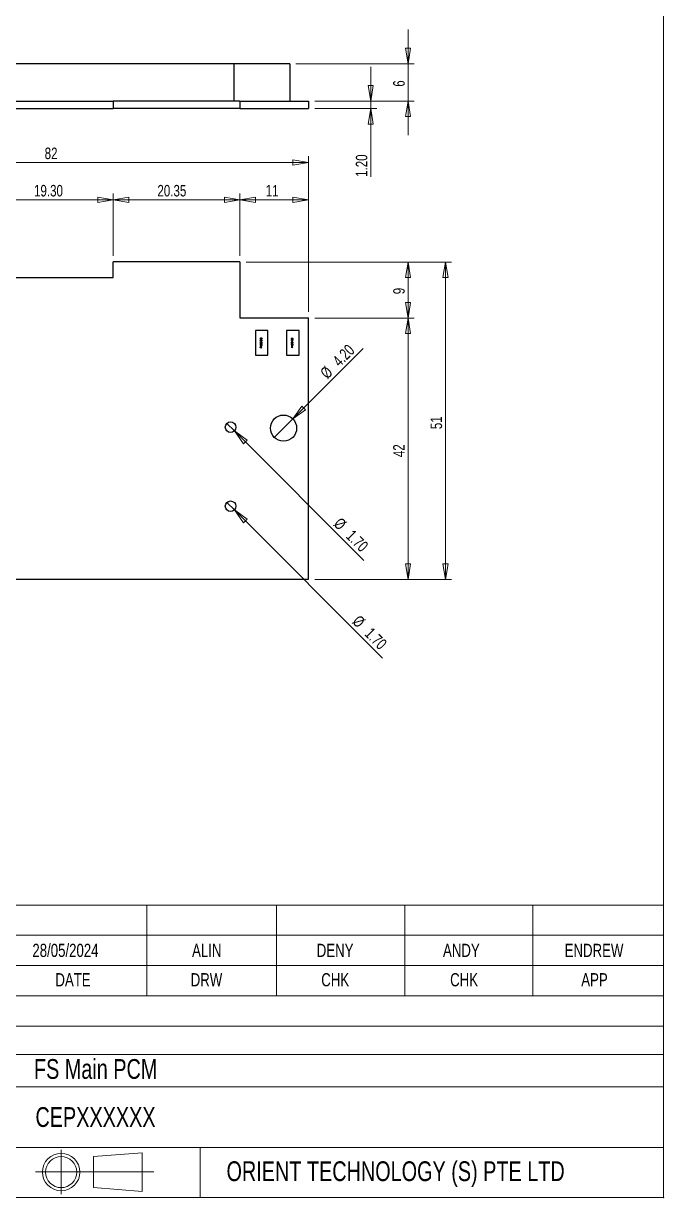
# Model space of a CAD drawing. Header units: millimetres. Extents: x 10 to 205, y 5 to 297.
# Drawn here: x 102.3 to 205.1, y 5.2 to 193.9 of the extents above; entities that cross this region are included whole.
import ezdxf

# ---------------------------------------------------------------- set-up
doc = ezdxf.new("R2010")
doc.units = ezdxf.units.MM
doc.header["$PDSIZE"] = -1
doc.styles.add('SLDTEXTSTYLE0', font='TXT', dxfattribs={"width": 0.75})
doc.dimstyles.new('SLDDIMSTYLE0', dxfattribs={"dimtxt": 1.852083, "dimasz": 2.5, "dimexe": 0, "dimexo": 0.0625, "dimgap": 0.463021, "dimtad": 1, "dimrnd": 1e-09, "dimzin": 12, "dimdsep": 46, "dimtxsty": 'SLDTEXTSTYLE0', "dimblk1": 'CLOSED', "dimblk2": 'CLOSED', "dimsah": 1, "dimcen": 0.09, "dimadec": 0, "dimazin": 3, "dimtfac": 1, "dimtmove": 0, "dimatfit": 0, "dimldrblk": 'CLOSED', "dimfxl": 1, "dimfrac": 2, "dimtolj": 1, "dimtzin": 12, "dimarcsym": 0})
doc.dimstyles.new('SLDDIMSTYLE2', dxfattribs={"dimtxt": 1.852083, "dimasz": 2.5, "dimexe": 0, "dimexo": 0.0625, "dimgap": 0.463021, "dimtad": 1, "dimrnd": 1e-09, "dimzin": 12, "dimdsep": 46, "dimtxsty": 'SLDTEXTSTYLE0', "dimblk1": 'CLOSED', "dimblk2": 'CLOSED', "dimsah": 1, "dimcen": 0.09, "dimadec": 0, "dimazin": 3, "dimtfac": 1, "dimtofl": 0, "dimtmove": 0, "dimatfit": 3, "dimldrblk": 'CLOSED', "dimfxl": 1, "dimfrac": 2, "dimtolj": 1, "dimtzin": 12, "dimarcsym": 0})
doc.dimstyles.new('SLDDIMSTYLE3', dxfattribs={"dimtxt": 1.852083, "dimasz": 2.5, "dimexe": 0, "dimexo": 0.0625, "dimgap": 0.463021, "dimtad": 1, "dimrnd": 1e-09, "dimzin": 4, "dimdsep": 46, "dimtxsty": 'SLDTEXTSTYLE0', "dimblk1": 'CLOSED', "dimblk2": 'CLOSED', "dimsah": 1, "dimcen": 0.09, "dimadec": 0, "dimazin": 1, "dimtfac": 1, "dimtmove": 0, "dimatfit": 0, "dimldrblk": 'CLOSED', "dimfxl": 1, "dimfrac": 2, "dimtolj": 1, "dimtzin": 12, "dimarcsym": 0})
doc.dimstyles.new('SLDDIMSTYLE4', dxfattribs={"dimtxt": 1.852083, "dimasz": 2.5, "dimexe": 0, "dimexo": 0.0625, "dimgap": 0.463021, "dimtad": 1, "dimrnd": 1e-09, "dimzin": 4, "dimdsep": 46, "dimtxsty": 'SLDTEXTSTYLE0', "dimblk1": 'NONE', "dimblk2": 'CLOSED', "dimsah": 1, "dimcen": 0, "dimadec": 0, "dimazin": 1, "dimtfac": 1, "dimtmove": 0, "dimatfit": 3, "dimldrblk": 'NONE', "dimfxl": 1, "dimfrac": 2, "dimtolj": 1, "dimtzin": 12, "dimarcsym": 0})
doc.dimstyles.new('SLDDIMSTYLE5', dxfattribs={"dimtxt": 1.852083, "dimasz": 2.5, "dimexe": 0, "dimexo": 0.0625, "dimgap": 0.463021, "dimtad": 1, "dimrnd": 1e-09, "dimzin": 4, "dimdsep": 46, "dimtxsty": 'SLDTEXTSTYLE0', "dimblk1": 'CLOSED', "dimblk2": 'CLOSED', "dimsah": 1, "dimcen": 0.09, "dimadec": 0, "dimazin": 1, "dimtfac": 1, "dimtofl": 0, "dimtmove": 0, "dimatfit": 3, "dimldrblk": 'CLOSED', "dimfxl": 1, "dimfrac": 2, "dimtolj": 1, "dimtzin": 12, "dimarcsym": 0})

# ---------------------------------------------------------------- blocks, each defined once
blk = doc.blocks.new('_Closed')
at = {"color": 0, "linetype": 'ByBlock', "lineweight": -2}
for p, q in [((-1, 0.166667), (0, 0)), ((-1, 0.166667), (-1, -0.166667)), ((0, 0), (-1, -0.166667)), ((0, 0), (-1, 0))]:
    blk.add_line(p, q, dxfattribs=at)
blk = doc.blocks.new('_D_5')
at = {"color": 7, "linetype": 'Continuous', "lineweight": 0}
for p, q in [((158.05, 181.42), (158.05, 186.92)), ((149.05, 181.42), (159.05, 181.42)), ((158.05, 181.42), (158.05, 180.22)), ((149.05, 180.22), (159.05, 180.22)), ((158.05, 180.22), (158.05, 169.24))]:
    blk.add_line(p, q, dxfattribs=at)
at = {"color": 7, "linetype": 'Continuous', "lineweight": 18, "xscale": 2.5, "yscale": 2.5}
for p, rotation in [((158.05, 181.42, -0.5), 270), ((158.05, 180.22, -0.5), 90)]:
    blk.add_blockref('_Closed', p, dxfattribs=dict(at, rotation=rotation))
at = {"color": 7, "linetype": 'Continuous', "lineweight": 18, "insert": (155.66, 169.24), "char_height": 1.852, "attachment_point": 1, "rotation": 90, "style": 'SLDTEXTSTYLE0'}
blk.add_mtext('1.20', dxfattribs=at)
blk = doc.blocks.new('_D_6')
at = {"color": 7, "linetype": 'Continuous', "lineweight": 0}
for p, q in [((164.05, 187.42), (164.05, 192.92)), ((146.05, 187.42), (165.05, 187.42)), ((164.05, 187.42), (164.05, 181.42)), ((149.05, 181.42), (165.05, 181.42)), ((164.05, 181.42), (164.05, 175.92))]:
    blk.add_line(p, q, dxfattribs=at)
at = {"color": 7, "linetype": 'Continuous', "lineweight": 18, "xscale": 2.5, "yscale": 2.5}
for p, rotation in [((164.05, 187.42, -0.5), 270), ((164.05, 181.42, -0.5), 90)]:
    blk.add_blockref('_Closed', p, dxfattribs=dict(at, rotation=rotation))
at = {"color": 7, "linetype": 'Continuous', "lineweight": 18, "insert": (161.66, 183.73), "char_height": 1.85, "attachment_point": 1, "rotation": 90, "style": 'SLDTEXTSTYLE0'}
blk.add_mtext('6', dxfattribs=at)
blk = doc.blocks.new('_D_7')
at = {"color": 7, "linetype": 'Continuous', "lineweight": 0}
for q in [(156.82, 141.64), (142.56, 127.38)]:
    blk.add_line((145.53, 130.35), q, dxfattribs=at)
at = {"color": 7, "linetype": 'Continuous', "lineweight": 18, "xscale": 2.5, "yscale": 2.5, "rotation": 225}
blk.add_blockref('_Closed', (145.53, 130.35, 2.38), dxfattribs=at)
at = {"color": 7, "linetype": 'Continuous', "lineweight": 18, "char_height": 1.852, "attachment_point": 1, "rotation": 45, "style": 'SLDTEXTSTYLE0'}
for s, insert in [('4.20', (151.75, 139.93)), ('%%c', (149.77, 137.96))]:
    blk.add_mtext(s, dxfattribs=dict(at, insert=insert))
blk = doc.blocks.new('_None')
blk = doc.blocks.new('_D_9')
at = {"color": 7, "linetype": 'Continuous', "lineweight": 0}
for q in [(134.95, 116.92), (159.95, 91.91)]:
    blk.add_line((136.15, 115.71), q, dxfattribs=at)
at = {"color": 7, "linetype": 'Continuous', "lineweight": 18, "xscale": 2.5, "yscale": 2.5, "rotation": 135}
blk.add_blockref('_Closed', (136.15, 115.71, 2.38), dxfattribs=at)
at = {"color": 7, "linetype": 'Continuous', "lineweight": 18, "char_height": 1.852, "attachment_point": 1, "rotation": 315, "style": 'SLDTEXTSTYLE0'}
for s, insert in [('%%c', (156.28, 98.96)), ('1.70', (158.25, 96.98))]:
    blk.add_mtext(s, dxfattribs=dict(at, insert=insert))
blk = doc.blocks.new('_D_10')
at = {"color": 7, "linetype": 'Continuous', "lineweight": 0}
for q in [(134.95, 129.62), (156.96, 107.6)]:
    blk.add_line((136.15, 128.41), q, dxfattribs=at)
at = {"color": 7, "linetype": 'Continuous', "lineweight": 18, "xscale": 2.5, "yscale": 2.5, "rotation": 135}
blk.add_blockref('_Closed', (136.15, 128.41, 2.38), dxfattribs=at)
at = {"color": 7, "linetype": 'Continuous', "lineweight": 18, "char_height": 1.852, "attachment_point": 1, "rotation": 315, "style": 'SLDTEXTSTYLE0'}
for s, insert in [('%%c', (153.28, 114.65)), ('1.70', (155.26, 112.68))]:
    blk.add_mtext(s, dxfattribs=dict(at, insert=insert))
blk = doc.blocks.new('_D_11')
at = {"color": 7, "linetype": 'Continuous', "lineweight": 0}
for p, q in [((149.05, 146.56), (165.05, 146.56)), ((164.05, 104.56), (164.05, 146.56)), ((149.05, 104.56), (165.05, 104.56))]:
    blk.add_line(p, q, dxfattribs=at)
at = {"color": 7, "linetype": 'Continuous', "lineweight": 18, "xscale": 2.5, "yscale": 2.5}
for p, rotation in [((164.05, 146.56, 2.38), 90), ((164.05, 104.56, 2.38), 270)]:
    blk.add_blockref('_Closed', p, dxfattribs=dict(at, rotation=rotation))
at = {"color": 7, "linetype": 'Continuous', "lineweight": 18, "insert": (161.66, 124.2), "char_height": 1.852, "attachment_point": 1, "rotation": 90, "style": 'SLDTEXTSTYLE0'}
blk.add_mtext('42', dxfattribs=at)
blk = doc.blocks.new('_D_12')
at = {"color": 7, "linetype": 'Continuous', "lineweight": 0}
for p, q in [((138.05, 155.56), (165.05, 155.56)), ((164.05, 155.56), (164.05, 146.56)), ((149.05, 146.56), (165.05, 146.56))]:
    blk.add_line(p, q, dxfattribs=at)
at = {"color": 7, "linetype": 'Continuous', "lineweight": 18, "xscale": 2.5, "yscale": 2.5}
for p, rotation in [((164.05, 155.56, 2.38), 90), ((164.05, 146.56, 2.38), 270)]:
    blk.add_blockref('_Closed', p, dxfattribs=dict(at, rotation=rotation))
at = {"color": 7, "linetype": 'Continuous', "lineweight": 18, "insert": (161.66, 150.38), "char_height": 1.85, "attachment_point": 1, "rotation": 90, "style": 'SLDTEXTSTYLE0'}
blk.add_mtext('9', dxfattribs=at)
blk = doc.blocks.new('_D_13')
at = {"color": 7, "linetype": 'Continuous', "lineweight": 0}
for p, q in [((137.05, 156.56), (137.05, 166.56)), ((148.05, 147.56), (148.05, 166.56)), ((137.05, 165.56), (148.05, 165.56))]:
    blk.add_line(p, q, dxfattribs=at)
at = {"color": 7, "linetype": 'Continuous', "lineweight": 18, "xscale": 2.5, "yscale": 2.5, "rotation": 180}
blk.add_blockref('_Closed', (137.05, 165.56, 2.38), dxfattribs=at)
at = {"color": 7, "linetype": 'Continuous', "lineweight": 18, "xscale": 2.5, "yscale": 2.5}
blk.add_blockref('_Closed', (148.05, 165.56, 2.38), dxfattribs=at)
at = {"color": 7, "linetype": 'Continuous', "lineweight": 18, "insert": (141.18, 167.95), "char_height": 1.852, "attachment_point": 1, "style": 'SLDTEXTSTYLE0'}
blk.add_mtext('11', dxfattribs=at)
blk = doc.blocks.new('_D_14')
at = {"color": 7, "linetype": 'Continuous', "lineweight": 0}
for p, q in [((116.7, 156.56), (116.7, 166.56)), ((137.05, 156.56), (137.05, 166.56)), ((137.05, 165.56), (116.7, 165.56))]:
    blk.add_line(p, q, dxfattribs=at)
at = {"color": 7, "linetype": 'Continuous', "lineweight": 18, "xscale": 2.5, "yscale": 2.5, "rotation": 180}
blk.add_blockref('_Closed', (116.7, 165.56, 2.38), dxfattribs=at)
at = {"color": 7, "linetype": 'Continuous', "lineweight": 18, "xscale": 2.5, "yscale": 2.5}
blk.add_blockref('_Closed', (137.05, 165.56, 2.38), dxfattribs=at)
at = {"color": 7, "linetype": 'Continuous', "lineweight": 18, "insert": (123.79, 167.95), "char_height": 1.852, "attachment_point": 1, "style": 'SLDTEXTSTYLE0'}
blk.add_mtext('20.35', dxfattribs=at)
blk = doc.blocks.new('_D_15')
at = {"color": 7, "linetype": 'Continuous', "lineweight": 0}
for p, q in [((97.4, 156.56), (97.4, 166.56)), ((116.7, 156.56), (116.7, 166.56)), ((97.4, 165.56), (116.7, 165.56))]:
    blk.add_line(p, q, dxfattribs=at)
at = {"color": 7, "linetype": 'Continuous', "lineweight": 18, "xscale": 2.5, "yscale": 2.5, "rotation": 180}
blk.add_blockref('_Closed', (97.4, 165.56, 2.38), dxfattribs=at)
at = {"color": 7, "linetype": 'Continuous', "lineweight": 18, "xscale": 2.5, "yscale": 2.5}
blk.add_blockref('_Closed', (116.7, 165.56, 2.38), dxfattribs=at)
at = {"color": 7, "linetype": 'Continuous', "lineweight": 18, "insert": (103.97, 167.95), "char_height": 1.852, "attachment_point": 1, "style": 'SLDTEXTSTYLE0'}
blk.add_mtext('19.30', dxfattribs=at)
blk = doc.blocks.new('_D_18')
at = {"color": 7, "linetype": 'Continuous', "lineweight": 0}
for p, q in [((66.05, 147.56), (66.05, 172.56)), ((148.05, 147.56), (148.05, 172.56)), ((66.05, 171.56), (148.05, 171.56))]:
    blk.add_line(p, q, dxfattribs=at)
at = {"color": 7, "linetype": 'Continuous', "lineweight": 18, "xscale": 2.5, "yscale": 2.5, "rotation": 180}
blk.add_blockref('_Closed', (66.05, 171.56, 2.38), dxfattribs=at)
at = {"color": 7, "linetype": 'Continuous', "lineweight": 18, "xscale": 2.5, "yscale": 2.5}
blk.add_blockref('_Closed', (148.05, 171.56, 2.38), dxfattribs=at)
at = {"color": 7, "linetype": 'Continuous', "lineweight": 18, "insert": (105.68, 173.95), "char_height": 1.852, "attachment_point": 1, "style": 'SLDTEXTSTYLE0'}
blk.add_mtext('82', dxfattribs=at)
blk = doc.blocks.new('_D_19')
at = {"color": 7, "linetype": 'Continuous', "lineweight": 0}
for p, q in [((138.05, 155.56), (171.05, 155.56)), ((170.05, 104.56), (170.05, 155.56)), ((149.05, 104.56), (171.05, 104.56))]:
    blk.add_line(p, q, dxfattribs=at)
at = {"color": 7, "linetype": 'Continuous', "lineweight": 18, "xscale": 2.5, "yscale": 2.5}
for p, rotation in [((170.05, 155.56, 2.38), 90), ((170.05, 104.56, 2.38), 270)]:
    blk.add_blockref('_Closed', p, dxfattribs=dict(at, rotation=rotation))
at = {"color": 7, "linetype": 'Continuous', "lineweight": 18, "insert": (167.66, 128.7), "char_height": 1.852, "attachment_point": 1, "rotation": 90, "style": 'SLDTEXTSTYLE0'}
blk.add_mtext('51', dxfattribs=at)

msp = doc.modelspace()

# ---------------------------------------------------------------- linework, layer by layer
at = {"color": 7, "linetype": 'Continuous', "lineweight": 18}
for p, q in [((205.057, 297.215), (205.078, 5.215)), ((205.078, 52.218), (15.103, 52.218)), ((122.099, 52.218), (122.099, 37.605)), ((142.915, 52.218), (142.915, 37.605)), ((163.535, 52.218), (163.535, 37.605)), ((184.098, 52.218), (184.098, 37.605)), ((46.906, 47.352), (205.078, 47.352)), ((205.075, 47.715), (205.079, 47.715)), ((205.078, 42.479), (15.103, 42.479)), ((205.078, 37.605), (15.103, 37.605)), ((205.078, 32.732), (69.573, 32.732)), ((205.078, 28.195), (69.573, 28.195)), ((205.078, 22.986), (15.103, 22.986)), ((205.078, 13.239), (15.103, 13.239)), ((130.638, 13.239), (130.638, 5.215)), ((108.329, 12.859), (108.329, 5.741)), ((113.515, 11.825), (121.329, 12.402)), ((113.515, 6.825), (113.515, 11.825)), ((121.329, 6.187), (121.329, 12.402)), ((104.202, 9.325), (123.202, 9.325)), ((121.329, 6.187), (113.515, 6.825)), ((10.108, 5.215), (205.077, 5.215))]:
    msp.add_line(p, q, dxfattribs=at)
at = {"color": 7, "linetype": 'Continuous', "lineweight": 25}
for p, q in [((136.047, 187.415), (78.047, 187.415)), ((136.047, 187.415), (136.047, 181.415)), ((145.047, 187.415), (136.047, 187.415)), ((145.047, 187.415), (145.047, 181.415)), ((97.397, 181.415), (116.697, 181.415)), ((116.697, 181.415), (116.697, 180.215)), ((137.047, 181.415), (116.697, 181.415)), ((137.047, 181.415), (137.047, 180.215)), ((137.047, 181.415), (148.047, 181.415)), ((148.047, 181.415), (148.047, 180.215)), ((97.397, 180.215), (116.697, 180.215)), ((137.047, 180.215), (116.697, 180.215)), ((137.047, 180.215), (148.047, 180.215)), ((139.547, 180.165), (139.547, 180.215)), ((141.547, 180.165), (139.547, 180.165)), ((141.547, 180.165), (141.547, 180.215)), ((144.547, 180.165), (144.547, 180.215)), ((146.547, 180.165), (144.547, 180.165)), ((146.547, 180.165), (146.547, 180.215)), ((137.047, 155.564), (116.697, 155.564)), ((116.697, 153.064), (116.697, 155.564)), ((137.047, 155.564), (137.047, 146.564)), ((97.397, 153.064), (116.697, 153.064)), ((137.047, 146.564), (148.047, 146.564)), ((148.047, 104.564), (148.047, 146.564)), ((141.547, 144.564), (139.547, 144.564)), ((139.547, 144.564), (139.547, 140.564)), ((141.547, 140.564), (141.547, 144.564)), ((146.547, 144.564), (144.547, 144.564)), ((144.547, 144.564), (144.547, 140.564)), ((146.547, 140.564), (146.547, 144.564)), ((140.272, 143.278), (140.272, 143.302)), ((140.272, 142.97), (140.272, 143)), ((140.275, 142.39), (140.353, 142.39)), ((140.275, 142.366), (140.275, 142.39)), ((140.353, 142.366), (140.275, 142.366)), ((140.282, 142.019), (140.547, 142.054)), ((140.282, 142.015), (140.282, 142.019)), ((140.499, 141.906), (140.282, 142.015)), ((140.282, 141.797), (140.499, 141.906)), ((140.282, 141.794), (140.282, 141.797)), ((140.547, 141.759), (140.282, 141.794)), ((140.326, 143.153), (140.404, 143.153)), ((140.326, 143.129), (140.326, 143.153)), ((140.404, 143.129), (140.326, 143.129)), ((140.353, 142.725), (140.382, 142.725)), ((140.353, 142.702), (140.353, 142.725)), ((140.547, 142.702), (140.353, 142.702)), ((140.353, 142.423), (140.377, 142.423)), ((140.353, 142.39), (140.353, 142.423)), ((140.353, 142.332), (140.353, 142.366)), ((140.377, 142.332), (140.353, 142.332)), ((140.547, 142.03), (140.356, 142.005)), ((140.356, 142.005), (140.547, 141.909)), ((140.547, 141.904), (140.356, 141.808)), ((140.356, 141.808), (140.547, 141.783)), ((140.357, 142.793), (140.377, 142.78)), ((140.377, 142.423), (140.377, 142.39)), ((140.377, 142.39), (140.547, 142.39)), ((140.377, 142.366), (140.377, 142.332)), ((140.547, 142.366), (140.377, 142.366)), ((140.404, 143.231), (140.428, 143.231)), ((140.404, 143.153), (140.404, 143.231)), ((140.404, 143.051), (140.404, 143.129)), ((140.428, 143.051), (140.404, 143.051)), ((140.428, 143.231), (140.428, 143.153)), ((140.428, 143.153), (140.506, 143.153)), ((140.428, 143.129), (140.428, 143.051)), ((140.506, 143.129), (140.428, 143.129)), ((140.482, 142.725), (140.547, 142.725)), ((140.506, 143.153), (140.506, 143.129)), ((140.547, 142.725), (140.547, 142.702)), ((140.547, 142.39), (140.547, 142.366)), ((140.547, 142.054), (140.547, 142.03)), ((140.547, 141.909), (140.547, 141.904)), ((140.547, 141.783), (140.547, 141.759)), ((140.621, 143.302), (140.621, 143.272)), ((140.621, 142.993), (140.621, 142.97)), ((145.272, 143.265), (145.272, 143.241)), ((145.272, 143.061), (145.272, 143.031)), ((145.353, 142.451), (145.275, 142.451)), ((145.275, 142.451), (145.275, 142.427)), ((145.275, 142.427), (145.353, 142.427)), ((145.547, 142.115), (145.282, 142.08)), ((145.282, 142.08), (145.282, 142.076)), ((145.282, 142.076), (145.499, 141.967)), ((145.499, 141.967), (145.282, 141.858)), ((145.282, 141.858), (145.282, 141.855)), ((145.282, 141.855), (145.547, 141.82)), ((145.382, 142.786), (145.353, 142.786)), ((145.353, 142.786), (145.353, 142.763)), ((145.353, 142.763), (145.547, 142.763)), ((145.377, 142.485), (145.353, 142.485)), ((145.353, 142.485), (145.353, 142.451)), ((145.353, 142.427), (145.353, 142.393)), ((145.353, 142.393), (145.377, 142.393)), ((145.356, 142.066), (145.547, 142.091)), ((145.547, 141.97), (145.356, 142.066)), ((145.356, 141.869), (145.547, 141.965)), ((145.547, 141.844), (145.356, 141.869)), ((145.377, 142.841), (145.357, 142.854)), ((145.377, 142.451), (145.377, 142.485)), ((145.547, 142.451), (145.377, 142.451)), ((145.377, 142.393), (145.377, 142.427)), ((145.377, 142.427), (145.547, 142.427)), ((145.459, 143.204), (145.431, 143.204)), ((145.431, 143.204), (145.431, 143.102)), ((145.431, 143.102), (145.459, 143.102)), ((145.459, 143.102), (145.459, 143.204)), ((145.547, 142.786), (145.482, 142.786)), ((145.547, 142.763), (145.547, 142.786)), ((145.547, 142.427), (145.547, 142.451)), ((145.547, 142.091), (145.547, 142.115)), ((145.547, 141.965), (145.547, 141.97)), ((145.547, 141.82), (145.547, 141.844)), ((145.621, 143.234), (145.621, 143.265)), ((145.621, 143.031), (145.621, 143.054)), ((139.547, 140.564), (141.547, 140.564)), ((144.547, 140.564), (146.547, 140.564)), ((66.047, 104.564), (148.047, 104.564))]:
    msp.add_line(p, q, dxfattribs=at)
at = {"color": 7, "linetype": 'Continuous', "lineweight": 50}
for p, q in [((205.079, 41.34), (205.075, 41.34)), ((205.079, 30.715), (205.076, 30.715))]:
    msp.add_line(p, q, dxfattribs=at)
at = {"color": 7, "linetype": 'Continuous', "lineweight": 25}
for centre, radius in [((144.047, 128.864), 2.1), ((135.547, 129.014), 0.85), ((135.547, 116.314), 0.85)]:
    msp.add_circle(centre, radius, dxfattribs=at)
at = {"color": 7, "linetype": 'Continuous', "lineweight": 18}
for radius in [3, 2.5]:
    msp.add_circle((108.329, 9.3), radius, dxfattribs=at)
at = {"color": 7, "linetype": 'Continuous', "lineweight": 25}
for points, knots in [([(140.272, 143.302), (140.275, 143.303), (140.28, 143.306), (140.289, 143.309), (140.297, 143.312), (140.307, 143.315), (140.316, 143.317), (140.326, 143.32), (140.336, 143.322), (140.35, 143.325), (140.368, 143.328), (140.391, 143.331), (140.413, 143.332), (140.428, 143.332), (140.436, 143.333)], [0, 0, 0, 0, 0.0524033, 0.1060881, 0.1615196, 0.2187453, 0.2777215, 0.3381985, 0.4006003, 0.4645871, 0.5955998, 0.7282347, 0.8631509, 1, 1, 1, 1]), ([(140.439, 143.309), (140.432, 143.309), (140.416, 143.308), (140.393, 143.307), (140.371, 143.304), (140.349, 143.301), (140.328, 143.296), (140.308, 143.291), (140.289, 143.285), (140.278, 143.281), (140.272, 143.278)], [0, 0, 0, 0, 0.13593575, 0.26994989, 0.40177294, 0.53221293, 0.65843826, 0.77812556, 0.8919815, 1, 1, 1, 1]), ([(140.272, 143), (140.275, 142.999), (140.281, 142.996), (140.291, 142.992), (140.301, 142.988), (140.311, 142.985), (140.321, 142.982), (140.332, 142.978), (140.344, 142.976), (140.359, 142.972), (140.38, 142.968), (140.404, 142.965), (140.429, 142.963), (140.446, 142.963), (140.454, 142.963)], [0, 0, 0, 0, 0.0534731, 0.1085764, 0.1648458, 0.222507, 0.2821473, 0.3430137, 0.4057788, 0.4699334, 0.600659, 0.7322857, 0.8654673, 1, 1, 1, 1]), ([(140.457, 142.939), (140.449, 142.939), (140.433, 142.939), (140.408, 142.941), (140.384, 142.943), (140.36, 142.947), (140.337, 142.951), (140.314, 142.956), (140.293, 142.962), (140.279, 142.967), (140.272, 142.97)], [0, 0, 0, 0, 0.1316637, 0.2618564, 0.3907758, 0.5186312, 0.6439813, 0.7659178, 0.8844344, 1, 1, 1, 1]), ([(140.35, 142.773), (140.35, 142.774), (140.35, 142.778), (140.352, 142.783), (140.354, 142.788), (140.356, 142.791), (140.357, 142.793)], [0, 0, 0, 0, 0.22527755, 0.4635232, 0.72032356, 1, 1, 1, 1]), ([(140.382, 142.725), (140.379, 142.727), (140.374, 142.73), (140.367, 142.736), (140.362, 142.742), (140.357, 142.748), (140.354, 142.754), (140.352, 142.76), (140.35, 142.766), (140.35, 142.77), (140.35, 142.773)], [0, 0, 0, 0, 0.1600114, 0.3060205, 0.4388539, 0.5609922, 0.6757335, 0.7861778, 0.8928739, 1, 1, 1, 1]), ([(140.35, 142.561), (140.35, 142.565), (140.35, 142.572), (140.352, 142.582), (140.354, 142.592), (140.358, 142.602), (140.362, 142.611), (140.368, 142.619), (140.374, 142.627), (140.379, 142.632), (140.382, 142.634)], [0, 0, 0, 0, 0.1317514, 0.2583324, 0.382134, 0.5038044, 0.624693, 0.7468706, 0.8715135, 1, 1, 1, 1]), ([(140.382, 142.487), (140.379, 142.49), (140.374, 142.495), (140.368, 142.503), (140.362, 142.511), (140.358, 142.52), (140.354, 142.53), (140.352, 142.54), (140.35, 142.55), (140.35, 142.557), (140.35, 142.561)], [0, 0, 0, 0, 0.1284975, 0.252713, 0.3748191, 0.4964364, 0.6179106, 0.7412876, 0.8687004, 1, 1, 1, 1]), ([(140.35, 142.195), (140.35, 142.198), (140.35, 142.205), (140.352, 142.216), (140.354, 142.226), (140.358, 142.235), (140.362, 142.244), (140.368, 142.253), (140.374, 142.261), (140.379, 142.266), (140.382, 142.268)], [0, 0, 0, 0, 0.1317514, 0.2583324, 0.382134, 0.5038044, 0.624693, 0.7468706, 0.8715135, 1, 1, 1, 1]), ([(140.382, 142.121), (140.379, 142.123), (140.374, 142.128), (140.368, 142.136), (140.362, 142.145), (140.358, 142.154), (140.354, 142.163), (140.352, 142.173), (140.35, 142.184), (140.35, 142.191), (140.35, 142.195)], [0, 0, 0, 0, 0.1284975, 0.252713, 0.3748191, 0.4964364, 0.6179106, 0.7412876, 0.8687004, 1, 1, 1, 1]), ([(140.377, 142.78), (140.377, 142.779), (140.376, 142.777), (140.375, 142.774), (140.374, 142.771), (140.374, 142.769), (140.374, 142.768)], [0, 0, 0, 0, 0.2951388, 0.5602299, 0.7949834, 1, 1, 1, 1]), ([(140.374, 142.768), (140.374, 142.766), (140.374, 142.762), (140.376, 142.757), (140.379, 142.751), (140.383, 142.747), (140.387, 142.743), (140.39, 142.741), (140.393, 142.739), (140.397, 142.736), (140.401, 142.734), (140.405, 142.733), (140.41, 142.731), (140.414, 142.73), (140.415, 142.73)], [0, 0, 0, 0, 0.0937769, 0.1912776, 0.2946616, 0.4097469, 0.4713454, 0.5358199, 0.6032222, 0.6741987, 0.7486033, 0.8283377, 0.9120676, 1, 1, 1, 1]), ([(140.451, 142.637), (140.448, 142.637), (140.443, 142.637), (140.435, 142.636), (140.428, 142.634), (140.421, 142.632), (140.414, 142.629), (140.408, 142.625), (140.402, 142.62), (140.396, 142.615), (140.391, 142.609), (140.386, 142.603), (140.382, 142.597), (140.379, 142.59), (140.377, 142.583), (140.375, 142.576), (140.374, 142.568), (140.374, 142.563), (140.374, 142.561)], [0, 0, 0, 0, 0.065186, 0.1282761, 0.1902737, 0.2513577, 0.3127561, 0.3747818, 0.4379593, 0.5030383, 0.5681173, 0.630943, 0.6923635, 0.7529686, 0.8136376, 0.8743529, 0.9365718, 1, 1, 1, 1]), ([(140.374, 142.561), (140.374, 142.558), (140.374, 142.553), (140.375, 142.546), (140.377, 142.539), (140.379, 142.532), (140.382, 142.525), (140.386, 142.519), (140.391, 142.513), (140.396, 142.507), (140.402, 142.502), (140.408, 142.497), (140.414, 142.493), (140.421, 142.49), (140.428, 142.488), (140.435, 142.486), (140.443, 142.485), (140.448, 142.485), (140.451, 142.485)], [0, 0, 0, 0, 0.06384707, 0.12604594, 0.18716879, 0.24740383, 0.30838569, 0.3697864, 0.43259186, 0.49764992, 0.56241146, 0.62556858, 0.68734462, 0.74872327, 0.80978755, 0.87176522, 0.934835, 1, 1, 1, 1]), ([(140.451, 142.271), (140.448, 142.271), (140.443, 142.271), (140.435, 142.27), (140.428, 142.268), (140.421, 142.265), (140.414, 142.262), (140.408, 142.258), (140.402, 142.254), (140.396, 142.248), (140.391, 142.243), (140.386, 142.237), (140.382, 142.23), (140.379, 142.224), (140.377, 142.217), (140.375, 142.21), (140.374, 142.202), (140.374, 142.197), (140.374, 142.195)], [0, 0, 0, 0, 0.065186, 0.1282761, 0.1902737, 0.2513577, 0.3127561, 0.3747818, 0.4379593, 0.5030383, 0.5681173, 0.630943, 0.6923635, 0.7529686, 0.8136376, 0.8743529, 0.9365718, 1, 1, 1, 1]), ([(140.374, 142.195), (140.374, 142.192), (140.374, 142.187), (140.375, 142.179), (140.377, 142.172), (140.379, 142.165), (140.382, 142.159), (140.386, 142.152), (140.391, 142.146), (140.396, 142.141), (140.402, 142.135), (140.408, 142.131), (140.414, 142.127), (140.421, 142.124), (140.428, 142.121), (140.435, 142.12), (140.443, 142.118), (140.448, 142.118), (140.451, 142.118)], [0, 0, 0, 0, 0.06384707, 0.12604594, 0.18716879, 0.24740383, 0.30838569, 0.3697864, 0.43259186, 0.49764992, 0.56241146, 0.62556858, 0.68734462, 0.74872327, 0.80978755, 0.87176522, 0.934835, 1, 1, 1, 1]), ([(140.382, 142.634), (140.384, 142.637), (140.389, 142.641), (140.397, 142.646), (140.405, 142.651), (140.413, 142.654), (140.422, 142.657), (140.431, 142.659), (140.441, 142.661), (140.447, 142.661), (140.451, 142.661)], [0, 0, 0, 0, 0.1281573, 0.2538344, 0.3765056, 0.4985337, 0.6213677, 0.7445647, 0.8706338, 1, 1, 1, 1]), ([(140.451, 142.461), (140.447, 142.461), (140.441, 142.461), (140.431, 142.462), (140.422, 142.464), (140.414, 142.467), (140.405, 142.471), (140.397, 142.476), (140.389, 142.481), (140.384, 142.485), (140.382, 142.487)], [0, 0, 0, 0, 0.1289222, 0.2552438, 0.3786876, 0.5004322, 0.6227047, 0.7462348, 0.871586, 1, 1, 1, 1]), ([(140.382, 142.268), (140.384, 142.27), (140.389, 142.274), (140.397, 142.28), (140.405, 142.284), (140.413, 142.288), (140.422, 142.291), (140.431, 142.293), (140.441, 142.294), (140.447, 142.295), (140.451, 142.295)], [0, 0, 0, 0, 0.1281573, 0.2538344, 0.3765056, 0.4985337, 0.6213677, 0.7445647, 0.8706338, 1, 1, 1, 1]), ([(140.451, 142.094), (140.447, 142.095), (140.441, 142.095), (140.431, 142.096), (140.422, 142.098), (140.414, 142.101), (140.405, 142.105), (140.397, 142.109), (140.389, 142.115), (140.384, 142.119), (140.382, 142.121)], [0, 0, 0, 0, 0.1289222, 0.2552438, 0.3786876, 0.5004322, 0.6227047, 0.7462348, 0.871586, 1, 1, 1, 1]), ([(140.415, 142.73), (140.417, 142.729), (140.42, 142.728), (140.426, 142.728), (140.433, 142.727), (140.441, 142.726), (140.449, 142.726), (140.459, 142.726), (140.47, 142.725), (140.478, 142.725), (140.482, 142.725)], [0, 0, 0, 0, 0.0708552, 0.1577258, 0.2585976, 0.3758886, 0.5081644, 0.6570319, 0.820176, 1, 1, 1, 1]), ([(140.436, 143.333), (140.444, 143.332), (140.461, 143.332), (140.485, 143.331), (140.51, 143.328), (140.533, 143.325), (140.557, 143.321), (140.579, 143.315), (140.601, 143.309), (140.614, 143.304), (140.621, 143.302)], [0, 0, 0, 0, 0.1315332, 0.2615943, 0.3903815, 0.5181447, 0.6436381, 0.7656502, 0.8843023, 1, 1, 1, 1]), ([(140.621, 143.272), (140.618, 143.273), (140.612, 143.276), (140.603, 143.28), (140.593, 143.283), (140.583, 143.287), (140.572, 143.29), (140.561, 143.293), (140.549, 143.296), (140.534, 143.3), (140.514, 143.303), (140.489, 143.306), (140.464, 143.308), (140.448, 143.309), (140.439, 143.309)], [0, 0, 0, 0, 0.0535845, 0.1086816, 0.165045, 0.2227906, 0.2823401, 0.3434723, 0.405887, 0.4703105, 0.6010213, 0.7323161, 0.8654826, 1, 1, 1, 1]), ([(140.451, 142.661), (140.454, 142.661), (140.46, 142.661), (140.47, 142.659), (140.479, 142.657), (140.488, 142.654), (140.497, 142.65), (140.505, 142.645), (140.513, 142.64), (140.52, 142.633), (140.527, 142.626), (140.533, 142.618), (140.539, 142.61), (140.543, 142.601), (140.546, 142.592), (140.548, 142.582), (140.55, 142.572), (140.55, 142.565), (140.55, 142.561)], [0, 0, 0, 0, 0.062416, 0.123337, 0.1832651, 0.2431724, 0.3028984, 0.3637736, 0.4256053, 0.489659, 0.5537846, 0.6162215, 0.6778545, 0.7395169, 0.8020965, 0.8658658, 0.9315078, 1, 1, 1, 1]), ([(140.526, 142.561), (140.526, 142.564), (140.526, 142.571), (140.524, 142.581), (140.521, 142.59), (140.517, 142.599), (140.511, 142.608), (140.505, 142.615), (140.498, 142.622), (140.489, 142.627), (140.48, 142.632), (140.471, 142.635), (140.461, 142.637), (140.454, 142.637), (140.451, 142.637)], [0, 0, 0, 0, 0.08560569, 0.16898326, 0.25090758, 0.3337081, 0.41600498, 0.49765957, 0.57989329, 0.66390232, 0.74846625, 0.83179089, 0.91525191, 1, 1, 1, 1]), ([(140.55, 142.561), (140.55, 142.557), (140.55, 142.55), (140.548, 142.54), (140.546, 142.53), (140.543, 142.521), (140.539, 142.512), (140.533, 142.504), (140.527, 142.496), (140.52, 142.489), (140.513, 142.482), (140.505, 142.476), (140.497, 142.472), (140.488, 142.468), (140.479, 142.465), (140.47, 142.462), (140.46, 142.461), (140.454, 142.461), (140.451, 142.461)], [0, 0, 0, 0, 0.0687423, 0.1346352, 0.1983242, 0.260825, 0.3227136, 0.3845545, 0.4469129, 0.5109576, 0.5749307, 0.6366845, 0.6974831, 0.7571338, 0.8169657, 0.8768184, 0.9376626, 1, 1, 1, 1]), ([(140.451, 142.485), (140.454, 142.485), (140.461, 142.485), (140.471, 142.487), (140.48, 142.49), (140.489, 142.495), (140.498, 142.5), (140.505, 142.507), (140.512, 142.514), (140.517, 142.522), (140.521, 142.531), (140.524, 142.541), (140.526, 142.551), (140.526, 142.557), (140.526, 142.561)], [0, 0, 0, 0, 0.08473274, 0.16817865, 0.2514882, 0.33584067, 0.41983449, 0.50234488, 0.58364902, 0.66593101, 0.74871653, 0.83104734, 0.91440981, 1, 1, 1, 1]), ([(140.451, 142.295), (140.454, 142.295), (140.46, 142.294), (140.47, 142.293), (140.479, 142.291), (140.488, 142.288), (140.497, 142.284), (140.505, 142.279), (140.513, 142.273), (140.52, 142.267), (140.527, 142.26), (140.533, 142.252), (140.539, 142.243), (140.543, 142.235), (140.546, 142.225), (140.548, 142.216), (140.55, 142.205), (140.55, 142.198), (140.55, 142.195)], [0, 0, 0, 0, 0.062416, 0.123337, 0.1832651, 0.2431724, 0.3028984, 0.3637736, 0.4256053, 0.489659, 0.5537846, 0.6162215, 0.6778545, 0.7395169, 0.8020965, 0.8658658, 0.9315078, 1, 1, 1, 1]), ([(140.526, 142.195), (140.526, 142.198), (140.526, 142.205), (140.524, 142.215), (140.521, 142.224), (140.517, 142.233), (140.511, 142.241), (140.505, 142.249), (140.498, 142.255), (140.489, 142.261), (140.48, 142.265), (140.471, 142.269), (140.461, 142.27), (140.454, 142.271), (140.451, 142.271)], [0, 0, 0, 0, 0.08560569, 0.16898326, 0.25090758, 0.3337081, 0.41600498, 0.49765957, 0.57989329, 0.66390232, 0.74846625, 0.83179089, 0.91525191, 1, 1, 1, 1]), ([(140.55, 142.195), (140.55, 142.191), (140.55, 142.184), (140.548, 142.174), (140.546, 142.164), (140.543, 142.154), (140.539, 142.146), (140.533, 142.137), (140.527, 142.13), (140.52, 142.122), (140.513, 142.116), (140.505, 142.11), (140.497, 142.105), (140.488, 142.101), (140.479, 142.098), (140.47, 142.096), (140.46, 142.095), (140.454, 142.095), (140.451, 142.094)], [0, 0, 0, 0, 0.0687423, 0.1346352, 0.1983242, 0.260825, 0.3227136, 0.3845545, 0.4469129, 0.5109576, 0.5749307, 0.6366845, 0.6974831, 0.7571338, 0.8169657, 0.8768184, 0.9376626, 1, 1, 1, 1]), ([(140.451, 142.118), (140.454, 142.118), (140.461, 142.119), (140.471, 142.121), (140.48, 142.124), (140.489, 142.128), (140.498, 142.134), (140.505, 142.14), (140.512, 142.148), (140.517, 142.156), (140.521, 142.165), (140.524, 142.174), (140.526, 142.184), (140.526, 142.191), (140.526, 142.195)], [0, 0, 0, 0, 0.08473274, 0.16817865, 0.2514882, 0.33584067, 0.41983449, 0.50234488, 0.58364902, 0.66593101, 0.74871653, 0.83104734, 0.91440981, 1, 1, 1, 1]), ([(140.454, 142.963), (140.462, 142.963), (140.477, 142.963), (140.5, 142.965), (140.523, 142.967), (140.544, 142.971), (140.565, 142.975), (140.585, 142.98), (140.604, 142.986), (140.616, 142.991), (140.621, 142.993)], [0, 0, 0, 0, 0.13623831, 0.26993673, 0.4020254, 0.53215315, 0.65837206, 0.77843139, 0.89198699, 1, 1, 1, 1]), ([(140.621, 142.97), (140.619, 142.968), (140.613, 142.966), (140.605, 142.963), (140.596, 142.96), (140.587, 142.957), (140.577, 142.954), (140.567, 142.952), (140.557, 142.949), (140.543, 142.947), (140.525, 142.944), (140.503, 142.941), (140.48, 142.939), (140.465, 142.939), (140.457, 142.939)], [0, 0, 0, 0, 0.0523534, 0.1061126, 0.1615176, 0.2187278, 0.2774822, 0.3381212, 0.4006095, 0.4647481, 0.595631, 0.7281728, 0.8629611, 1, 1, 1, 1]), ([(145.272, 143.265), (145.275, 143.266), (145.28, 143.268), (145.289, 143.271), (145.297, 143.275), (145.307, 143.277), (145.316, 143.28), (145.326, 143.283), (145.336, 143.285), (145.35, 143.288), (145.368, 143.291), (145.391, 143.293), (145.413, 143.295), (145.428, 143.295), (145.436, 143.295)], [0, 0, 0, 0, 0.0524033, 0.1060881, 0.1615196, 0.2187453, 0.2777215, 0.3381985, 0.4006003, 0.4645871, 0.5955998, 0.7282347, 0.8631509, 1, 1, 1, 1]), ([(145.439, 143.272), (145.432, 143.271), (145.416, 143.271), (145.393, 143.27), (145.371, 143.267), (145.349, 143.264), (145.328, 143.259), (145.308, 143.254), (145.289, 143.248), (145.278, 143.243), (145.272, 143.241)], [0, 0, 0, 0, 0.13593575, 0.26994989, 0.40177294, 0.53221293, 0.65843826, 0.77812556, 0.8919815, 1, 1, 1, 1]), ([(145.272, 143.061), (145.275, 143.06), (145.281, 143.057), (145.291, 143.053), (145.301, 143.049), (145.311, 143.046), (145.321, 143.043), (145.332, 143.039), (145.344, 143.037), (145.359, 143.033), (145.38, 143.029), (145.404, 143.026), (145.429, 143.024), (145.446, 143.024), (145.454, 143.024)], [0, 0, 0, 0, 0.0534731, 0.1085764, 0.1648458, 0.222507, 0.2821473, 0.3430137, 0.4057788, 0.4699334, 0.600659, 0.7322857, 0.8654673, 1, 1, 1, 1]), ([(145.457, 143), (145.449, 143), (145.433, 143), (145.408, 143.002), (145.384, 143.004), (145.36, 143.008), (145.337, 143.012), (145.314, 143.017), (145.293, 143.023), (145.279, 143.028), (145.272, 143.031)], [0, 0, 0, 0, 0.13166366, 0.26185642, 0.39077584, 0.51863123, 0.64398133, 0.7659178, 0.88443436, 1, 1, 1, 1]), ([(145.35, 142.834), (145.35, 142.835), (145.35, 142.839), (145.352, 142.844), (145.354, 142.849), (145.356, 142.853), (145.357, 142.854)], [0, 0, 0, 0, 0.22527755, 0.4635232, 0.72032356, 1, 1, 1, 1]), ([(145.382, 142.786), (145.379, 142.788), (145.374, 142.792), (145.367, 142.797), (145.362, 142.803), (145.357, 142.809), (145.354, 142.815), (145.352, 142.821), (145.35, 142.827), (145.35, 142.831), (145.35, 142.834)], [0, 0, 0, 0, 0.1600114, 0.3060205, 0.4388539, 0.5609922, 0.6757335, 0.7861778, 0.8928739, 1, 1, 1, 1]), ([(145.35, 142.622), (145.35, 142.626), (145.35, 142.633), (145.352, 142.643), (145.354, 142.653), (145.358, 142.663), (145.362, 142.672), (145.368, 142.68), (145.374, 142.688), (145.379, 142.693), (145.382, 142.695)], [0, 0, 0, 0, 0.1317514, 0.2583324, 0.382134, 0.5038044, 0.624693, 0.7468706, 0.8715135, 1, 1, 1, 1]), ([(145.382, 142.548), (145.379, 142.551), (145.374, 142.556), (145.368, 142.564), (145.362, 142.572), (145.358, 142.581), (145.354, 142.591), (145.352, 142.601), (145.35, 142.611), (145.35, 142.618), (145.35, 142.622)], [0, 0, 0, 0, 0.1284975, 0.252713, 0.3748191, 0.4964364, 0.6179106, 0.7412876, 0.8687004, 1, 1, 1, 1]), ([(145.35, 142.256), (145.35, 142.259), (145.35, 142.266), (145.352, 142.277), (145.354, 142.287), (145.358, 142.296), (145.362, 142.305), (145.368, 142.314), (145.374, 142.322), (145.379, 142.327), (145.382, 142.329)], [0, 0, 0, 0, 0.1317514, 0.2583324, 0.382134, 0.5038044, 0.624693, 0.7468706, 0.8715135, 1, 1, 1, 1]), ([(145.382, 142.182), (145.379, 142.184), (145.374, 142.189), (145.368, 142.197), (145.362, 142.206), (145.358, 142.215), (145.354, 142.224), (145.352, 142.234), (145.35, 142.245), (145.35, 142.252), (145.35, 142.256)], [0, 0, 0, 0, 0.1284975, 0.252713, 0.3748191, 0.4964364, 0.6179106, 0.7412876, 0.8687004, 1, 1, 1, 1]), ([(145.377, 142.841), (145.377, 142.84), (145.376, 142.838), (145.375, 142.835), (145.374, 142.832), (145.374, 142.83), (145.374, 142.829)], [0, 0, 0, 0, 0.2951388, 0.5602299, 0.7949834, 1, 1, 1, 1]), ([(145.374, 142.829), (145.374, 142.827), (145.374, 142.823), (145.376, 142.818), (145.379, 142.812), (145.383, 142.808), (145.387, 142.804), (145.39, 142.802), (145.393, 142.8), (145.397, 142.797), (145.401, 142.796), (145.405, 142.794), (145.41, 142.792), (145.414, 142.791), (145.415, 142.791)], [0, 0, 0, 0, 0.0937769, 0.1912776, 0.2946616, 0.4097469, 0.4713454, 0.5358199, 0.6032222, 0.6741987, 0.7486033, 0.8283377, 0.9120676, 1, 1, 1, 1]), ([(145.451, 142.698), (145.448, 142.698), (145.443, 142.698), (145.435, 142.697), (145.428, 142.695), (145.421, 142.693), (145.414, 142.69), (145.408, 142.686), (145.402, 142.681), (145.396, 142.676), (145.391, 142.67), (145.386, 142.664), (145.382, 142.658), (145.379, 142.651), (145.377, 142.644), (145.375, 142.637), (145.374, 142.63), (145.374, 142.624), (145.374, 142.622)], [0, 0, 0, 0, 0.065186, 0.1282761, 0.1902737, 0.2513577, 0.3127561, 0.3747818, 0.4379593, 0.5030383, 0.5681173, 0.630943, 0.6923635, 0.7529686, 0.8136376, 0.8743529, 0.9365718, 1, 1, 1, 1]), ([(145.374, 142.622), (145.374, 142.619), (145.374, 142.614), (145.375, 142.607), (145.377, 142.6), (145.379, 142.593), (145.382, 142.586), (145.386, 142.58), (145.391, 142.574), (145.396, 142.568), (145.402, 142.563), (145.408, 142.558), (145.414, 142.554), (145.421, 142.551), (145.428, 142.549), (145.435, 142.547), (145.443, 142.546), (145.448, 142.546), (145.451, 142.546)], [0, 0, 0, 0, 0.06384707, 0.12604594, 0.18716879, 0.24740383, 0.30838569, 0.3697864, 0.43259186, 0.49764992, 0.56241146, 0.62556858, 0.68734462, 0.74872327, 0.80978755, 0.87176522, 0.934835, 1, 1, 1, 1]), ([(145.451, 142.332), (145.448, 142.332), (145.443, 142.332), (145.435, 142.331), (145.428, 142.329), (145.421, 142.326), (145.414, 142.323), (145.408, 142.319), (145.402, 142.315), (145.396, 142.309), (145.391, 142.304), (145.386, 142.298), (145.382, 142.291), (145.379, 142.285), (145.377, 142.278), (145.375, 142.271), (145.374, 142.263), (145.374, 142.258), (145.374, 142.256)], [0, 0, 0, 0, 0.065186, 0.1282761, 0.1902737, 0.2513577, 0.3127561, 0.3747818, 0.4379593, 0.5030383, 0.5681173, 0.630943, 0.6923635, 0.7529686, 0.8136376, 0.8743529, 0.9365718, 1, 1, 1, 1]), ([(145.374, 142.256), (145.374, 142.253), (145.374, 142.248), (145.375, 142.24), (145.377, 142.233), (145.379, 142.226), (145.382, 142.22), (145.386, 142.213), (145.391, 142.207), (145.396, 142.202), (145.402, 142.196), (145.408, 142.192), (145.414, 142.188), (145.421, 142.185), (145.428, 142.182), (145.435, 142.181), (145.443, 142.179), (145.448, 142.179), (145.451, 142.179)], [0, 0, 0, 0, 0.06384707, 0.12604594, 0.18716879, 0.24740383, 0.30838569, 0.3697864, 0.43259186, 0.49764992, 0.56241146, 0.62556858, 0.68734462, 0.74872327, 0.80978755, 0.87176522, 0.934835, 1, 1, 1, 1]), ([(145.382, 142.695), (145.384, 142.698), (145.389, 142.702), (145.397, 142.707), (145.405, 142.712), (145.413, 142.716), (145.422, 142.718), (145.431, 142.721), (145.441, 142.722), (145.447, 142.722), (145.451, 142.722)], [0, 0, 0, 0, 0.1281573, 0.2538344, 0.3765056, 0.4985337, 0.6213677, 0.7445647, 0.8706338, 1, 1, 1, 1]), ([(145.451, 142.522), (145.447, 142.522), (145.441, 142.522), (145.431, 142.523), (145.422, 142.525), (145.414, 142.528), (145.405, 142.532), (145.397, 142.537), (145.389, 142.542), (145.384, 142.546), (145.382, 142.548)], [0, 0, 0, 0, 0.1289222, 0.2552438, 0.3786876, 0.5004322, 0.6227047, 0.7462348, 0.871586, 1, 1, 1, 1]), ([(145.382, 142.329), (145.384, 142.331), (145.389, 142.335), (145.397, 142.341), (145.405, 142.345), (145.413, 142.349), (145.422, 142.352), (145.431, 142.354), (145.441, 142.355), (145.447, 142.356), (145.451, 142.356)], [0, 0, 0, 0, 0.1281573, 0.2538344, 0.3765056, 0.4985337, 0.6213677, 0.7445647, 0.8706338, 1, 1, 1, 1]), ([(145.451, 142.156), (145.447, 142.156), (145.441, 142.156), (145.431, 142.157), (145.422, 142.159), (145.414, 142.162), (145.405, 142.166), (145.397, 142.17), (145.389, 142.176), (145.384, 142.18), (145.382, 142.182)], [0, 0, 0, 0, 0.1289222, 0.2552438, 0.3786876, 0.5004322, 0.6227047, 0.7462348, 0.871586, 1, 1, 1, 1]), ([(145.415, 142.791), (145.417, 142.79), (145.42, 142.79), (145.426, 142.789), (145.433, 142.788), (145.441, 142.787), (145.449, 142.787), (145.459, 142.787), (145.47, 142.786), (145.478, 142.786), (145.482, 142.786)], [0, 0, 0, 0, 0.0708552, 0.1577258, 0.2585976, 0.3758886, 0.5081644, 0.6570319, 0.820176, 1, 1, 1, 1]), ([(145.436, 143.295), (145.444, 143.295), (145.461, 143.295), (145.485, 143.293), (145.51, 143.291), (145.533, 143.288), (145.557, 143.283), (145.579, 143.278), (145.601, 143.272), (145.614, 143.267), (145.621, 143.265)], [0, 0, 0, 0, 0.1315332, 0.2615943, 0.3903815, 0.5181447, 0.6436381, 0.7656502, 0.8843023, 1, 1, 1, 1]), ([(145.621, 143.234), (145.618, 143.236), (145.612, 143.239), (145.603, 143.242), (145.593, 143.246), (145.583, 143.25), (145.572, 143.253), (145.561, 143.256), (145.549, 143.259), (145.534, 143.262), (145.514, 143.266), (145.489, 143.269), (145.464, 143.271), (145.448, 143.271), (145.439, 143.272)], [0, 0, 0, 0, 0.0535845, 0.1086816, 0.165045, 0.2227906, 0.2823401, 0.3434723, 0.405887, 0.4703105, 0.6010213, 0.7323161, 0.8654826, 1, 1, 1, 1]), ([(145.451, 142.722), (145.454, 142.722), (145.46, 142.722), (145.47, 142.72), (145.479, 142.718), (145.488, 142.715), (145.497, 142.711), (145.505, 142.706), (145.513, 142.701), (145.52, 142.694), (145.527, 142.687), (145.533, 142.679), (145.539, 142.671), (145.543, 142.662), (145.546, 142.653), (145.548, 142.643), (145.55, 142.633), (145.55, 142.626), (145.55, 142.622)], [0, 0, 0, 0, 0.062416, 0.123337, 0.1832651, 0.2431724, 0.3028984, 0.3637736, 0.4256053, 0.489659, 0.5537846, 0.6162215, 0.6778545, 0.7395169, 0.8020965, 0.8658658, 0.9315078, 1, 1, 1, 1]), ([(145.526, 142.622), (145.526, 142.625), (145.526, 142.632), (145.524, 142.642), (145.521, 142.651), (145.517, 142.66), (145.511, 142.669), (145.505, 142.676), (145.498, 142.683), (145.489, 142.688), (145.48, 142.693), (145.471, 142.696), (145.461, 142.698), (145.454, 142.698), (145.451, 142.698)], [0, 0, 0, 0, 0.08560569, 0.16898326, 0.25090758, 0.3337081, 0.41600498, 0.49765957, 0.57989329, 0.66390232, 0.74846625, 0.83179089, 0.91525191, 1, 1, 1, 1]), ([(145.55, 142.622), (145.55, 142.618), (145.55, 142.611), (145.548, 142.601), (145.546, 142.591), (145.543, 142.582), (145.539, 142.573), (145.533, 142.565), (145.527, 142.557), (145.52, 142.55), (145.513, 142.543), (145.505, 142.537), (145.497, 142.533), (145.488, 142.529), (145.479, 142.526), (145.47, 142.523), (145.46, 142.522), (145.454, 142.522), (145.451, 142.522)], [0, 0, 0, 0, 0.0687423, 0.1346352, 0.1983242, 0.260825, 0.3227136, 0.3845545, 0.4469129, 0.5109576, 0.5749307, 0.6366845, 0.6974831, 0.7571338, 0.8169657, 0.8768184, 0.9376626, 1, 1, 1, 1]), ([(145.451, 142.546), (145.454, 142.546), (145.461, 142.546), (145.471, 142.548), (145.48, 142.551), (145.489, 142.556), (145.498, 142.561), (145.505, 142.568), (145.512, 142.575), (145.517, 142.583), (145.521, 142.592), (145.524, 142.602), (145.526, 142.612), (145.526, 142.619), (145.526, 142.622)], [0, 0, 0, 0, 0.08473274, 0.16817865, 0.2514882, 0.33584067, 0.41983449, 0.50234488, 0.58364902, 0.66593101, 0.74871653, 0.83104734, 0.91440981, 1, 1, 1, 1]), ([(145.451, 142.356), (145.454, 142.356), (145.46, 142.355), (145.47, 142.354), (145.479, 142.352), (145.488, 142.349), (145.497, 142.345), (145.505, 142.34), (145.513, 142.334), (145.52, 142.328), (145.527, 142.321), (145.533, 142.313), (145.539, 142.305), (145.543, 142.296), (145.546, 142.286), (145.548, 142.277), (145.55, 142.266), (145.55, 142.259), (145.55, 142.256)], [0, 0, 0, 0, 0.062416, 0.123337, 0.1832651, 0.2431724, 0.3028984, 0.3637736, 0.4256053, 0.489659, 0.5537846, 0.6162215, 0.6778545, 0.7395169, 0.8020965, 0.8658658, 0.9315078, 1, 1, 1, 1]), ([(145.526, 142.256), (145.526, 142.259), (145.526, 142.266), (145.524, 142.276), (145.521, 142.285), (145.517, 142.294), (145.511, 142.302), (145.505, 142.31), (145.498, 142.316), (145.489, 142.322), (145.48, 142.326), (145.471, 142.33), (145.461, 142.332), (145.454, 142.332), (145.451, 142.332)], [0, 0, 0, 0, 0.08560569, 0.16898326, 0.25090758, 0.3337081, 0.41600498, 0.49765957, 0.57989329, 0.66390232, 0.74846625, 0.83179089, 0.91525191, 1, 1, 1, 1]), ([(145.55, 142.256), (145.55, 142.252), (145.55, 142.245), (145.548, 142.235), (145.546, 142.225), (145.543, 142.216), (145.539, 142.207), (145.533, 142.198), (145.527, 142.191), (145.52, 142.183), (145.513, 142.177), (145.505, 142.171), (145.497, 142.166), (145.488, 142.162), (145.479, 142.159), (145.47, 142.157), (145.46, 142.156), (145.454, 142.156), (145.451, 142.156)], [0, 0, 0, 0, 0.0687423, 0.1346352, 0.1983242, 0.260825, 0.3227136, 0.3845545, 0.4469129, 0.5109576, 0.5749307, 0.6366845, 0.6974831, 0.7571338, 0.8169657, 0.8768184, 0.9376626, 1, 1, 1, 1]), ([(145.451, 142.179), (145.454, 142.179), (145.461, 142.18), (145.471, 142.182), (145.48, 142.185), (145.489, 142.189), (145.498, 142.195), (145.505, 142.201), (145.512, 142.209), (145.517, 142.217), (145.521, 142.226), (145.524, 142.236), (145.526, 142.245), (145.526, 142.252), (145.526, 142.256)], [0, 0, 0, 0, 0.08473274, 0.16817865, 0.2514882, 0.33584067, 0.41983449, 0.50234488, 0.58364902, 0.66593101, 0.74871653, 0.83104734, 0.91440981, 1, 1, 1, 1]), ([(145.454, 143.024), (145.462, 143.024), (145.477, 143.024), (145.5, 143.026), (145.523, 143.028), (145.544, 143.032), (145.565, 143.036), (145.585, 143.041), (145.604, 143.047), (145.616, 143.052), (145.621, 143.054)], [0, 0, 0, 0, 0.13623831, 0.26993673, 0.4020254, 0.53215315, 0.65837206, 0.77843139, 0.89198699, 1, 1, 1, 1]), ([(145.621, 143.031), (145.619, 143.03), (145.613, 143.027), (145.605, 143.024), (145.596, 143.021), (145.587, 143.018), (145.577, 143.015), (145.567, 143.013), (145.557, 143.011), (145.543, 143.008), (145.525, 143.005), (145.503, 143.002), (145.48, 143), (145.465, 143), (145.457, 143)], [0, 0, 0, 0, 0.0523534, 0.1061126, 0.1615176, 0.2187278, 0.2774822, 0.3381212, 0.4006095, 0.4647481, 0.595631, 0.7281728, 0.8629611, 1, 1, 1, 1])]:
    msp.add_open_spline(points, degree=3, knots=knots, dxfattribs=at)
at = {"color": 7, "linetype": 'Continuous', "lineweight": 0}
for p in [(113.515, 9.325), (205.078, 5.215)]:
    msp.add_point(p, dxfattribs=at)

# ---------------------------------------------------------------- texts
at = {"color": 7, "linetype": 'Continuous', "lineweight": 0, "attachment_point": 1, "style": 'SLDTEXTSTYLE0'}
for s, insert, char_height in [('28/05/2024', (103.707, 45.992), 2.1167), ('ALIN', (129.358, 45.992), 2.1167), ('DENY', (149.381, 45.992), 2.1167), ('ANDY', (169.663, 45.992), 2.1167), ('ENDREW', (189.201, 45.992), 2.1167), ('DATE', (107.406, 41.271), 2.1167), ('DRW', (129.138, 41.271), 2.1167), ('CHK', (150.105, 41.271), 2.1167), ('CHK', (170.809, 41.271), 2.1167), ('APP', (191.868, 41.271), 2.1167), ('FS Main PCM', (103.965, 27.46), 3.175), ('CEPXXXXXX', (104.202, 19.737), 3.175), ('ORIENT TECHNOLOGY (S) PTE LTD', (134.892, 11.032), 3.175)]:
    msp.add_mtext(s, dxfattribs=dict(at, insert=insert, char_height=char_height))

# ---------------------------------------------------------------- dimensions: what is measured, and where the dimension line sits
at = {"color": 7, "linetype": 'Continuous', "lineweight": 18}
for base, p1, p2, dimstyle, picture, middle in [((164.047, 181.415), (145.047, 187.415), (148.047, 181.415), 'SLDDIMSTYLE0', '_D_6', (164.047, 184.415)), ((158.047, 180.215), (148.047, 181.415), (148.047, 180.215), 'SLDDIMSTYLE3', '_D_5', (158.047, 171.639)), ((164.047, 146.564), (137.047, 155.564), (148.047, 146.564), 'SLDDIMSTYLE2', '_D_12', (164.047, 151.064)), ((170.047, 155.564), (148.047, 104.564), (137.047, 155.564), 'SLDDIMSTYLE2', '_D_19', (170.047, 130.064)), ((164.047, 146.564), (148.047, 104.564), (148.047, 146.564), 'SLDDIMSTYLE2', '_D_11', (164.047, 125.564))]:
    dim = msp.add_linear_dim(base=base, p1=p1, p2=p2, angle=90, dimstyle=dimstyle, dxfattribs=at)
    dim.commit()
    dim.dimension.update_dxf_attribs({"geometry": picture, "text_midpoint": middle, "dimtype": 160})
for base, p1, p2, dimstyle, picture, middle in [((148.047, 171.564), (66.047, 146.564), (148.047, 146.564), 'SLDDIMSTYLE2', '_D_18', (107.047, 171.564)), ((116.697, 165.564), (97.397, 155.564), (116.697, 155.564), 'SLDDIMSTYLE5', '_D_15', (107.047, 165.564)), ((116.697, 165.564), (137.047, 155.564), (116.697, 155.564), 'SLDDIMSTYLE2', '_D_14', (126.872, 165.564)), ((148.047, 165.564), (137.047, 155.564), (148.047, 146.564), 'SLDDIMSTYLE2', '_D_13', (142.547, 165.564))]:
    dim = msp.add_linear_dim(base=base, p1=p1, p2=p2, dimstyle=dimstyle, dxfattribs=at)
    dim.commit()
    dim.dimension.update_dxf_attribs({"geometry": picture, "text_midpoint": middle, "dimtype": 160})
for p1, p2, picture, middle in [((142.562, 127.379), (145.532, 130.349), '_D_7', (154.189, 139.007)), ((134.946, 129.615), (136.148, 128.413), '_D_10', (154.304, 110.257)), ((134.946, 116.915), (136.148, 115.713), '_D_9', (157.297, 94.564))]:
    dim = msp.add_diameter_dim_2p(p1=p1, p2=p2, dimstyle='SLDDIMSTYLE4', dxfattribs=at)
    dim.commit()
    dim.dimension.update_dxf_attribs({"geometry": picture, "text_midpoint": middle, "dimtype": 163})

doc.saveas('drawing.dxf')
